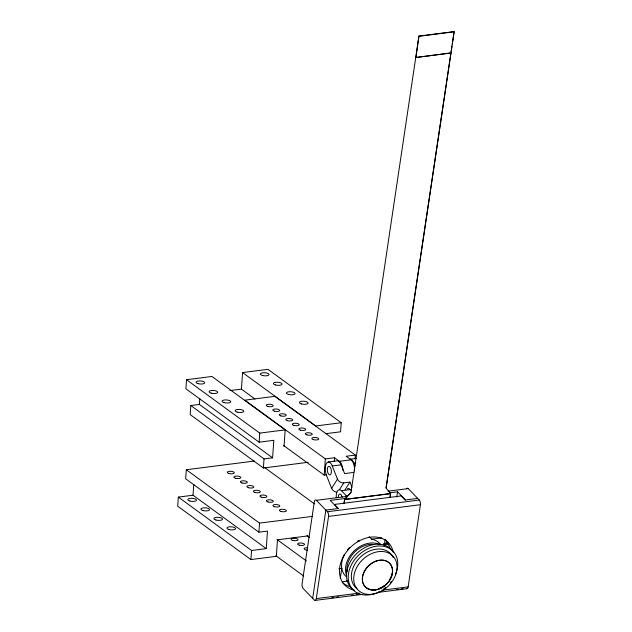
<?xml version="1.0" encoding="UTF-8"?>
<svg xmlns="http://www.w3.org/2000/svg" width="632" height="632" viewBox="0 0 632 632"><rect width="100%" height="100%" fill="white"/><g stroke="black" fill="none" stroke-linecap="round" stroke-linejoin="round"><path stroke-width="0.95" d="M254.546 461.036L186.322 469.734L185.682 478.811L258.899 532.199L267.478 531.109L266.254 548.623L193.037 495.227L178.335 497.1L177.703 506.185L250.92 559.573L276.334 556.334L277.488 539.799L308.108 535.889M284.021 446.405L285.174 429.871L211.957 376.475L186.543 379.721L185.911 388.798L259.128 442.187L273.822 440.314L272.597 457.829L264.026 458.919L190.809 405.523L190.177 414.608L263.394 467.996L308.226 462.284M193.037 495.227L193.779 484.531M272.597 457.829L199.38 404.433L199.791 398.595M254.949 398.982L241.424 389.115L242.577 372.572L267.992 369.333L341.209 422.729L340.577 431.806L325.875 433.678M250.92 559.573L251.552 550.496L178.335 497.1M259.128 442.187L259.76 433.11L186.543 379.721M258.899 532.199L259.539 523.122L186.322 469.734M263.394 467.996L264.026 458.919M326.049 474.877L324.208 475.114L325.346 458.903L244.805 400.167L274.817 396.343L355.35 455.072L355.089 458.887M334.265 461.542L334.533 457.726L325.346 458.903M312.682 598.362L325.843 510.111L338.397 508.507L334.447 504.431L401.202 495.923L405.144 499.999L417.705 498.403M316.292 598.583L328.545 516.415A3.476 1.596 82.7 0 0 327.416 511.738L316.363 500.323A3.476 1.596 82.7 0 0 314.333 501.729L302.08 583.897A3.476 1.596 82.7 0 0 303.21 588.574L314.262 599.989A3.476 1.596 82.7 0 0 316.292 598.583L359.292 593.1M344.021 503.198L344.598 499.327L350.871 492.557L344.677 499.406L390.608 493.553L386.081 488.07L451.975 46.12M344.211 503.143L344.598 499.327M350.95 492.636L418.929 36.087L454.139 31.6L386.081 488.07M450.964 52.898L415.911 57.551L418.929 36.087M340.277 578.406L341.762 568.287M452.267 44.185L453.997 32.572M389.952 497.344L390.529 493.474L390.149 497.289M384.217 545.637L385.165 539.246M396.778 497.021L397.56 491.807L389.747 492.802M406.55 588.597A3.476 1.596 82.7 0 0 408.154 586.867L420.406 504.707A3.476 1.596 82.7 0 0 419.277 500.031L408.225 488.607A3.476 1.596 82.7 0 0 406.637 488.718M386.089 543.03L388.04 542.469M331.618 488.346L337.464 479.088L332.274 465.974A8.69 3.99 82.7 0 0 326.468 463.319A8.69 3.99 82.7 0 0 326.428 475.24L331.618 488.346A5.214 4.045 32.3 0 0 336.698 492.138M339.408 489.816L343.792 482.872L349.915 482.09L351.937 487.185M345.04 489.808L349.915 482.09M345.396 496.523L346.139 496.009L346.984 496.42L316.363 500.323M357.649 540.945L359.497 540.7A23.629 17.893 -44.1 0 0 357.467 541.632M419.087 36.253L454.297 31.766M415.832 57.473L451.043 52.985M229.937 390.576L241.424 389.115M190.809 405.523L199.38 404.433M259.76 433.11L285.174 429.871M341.209 422.729L315.795 425.968L242.577 372.572M355.35 455.072L346.162 456.249L351.044 459.804A8.69 3.99 82.7 0 1 354.544 470.88M328.316 461.984L337.196 460.847A8.69 3.99 82.7 0 1 341.154 464.844L344.614 473.581L353.802 472.412M356.274 458.413L350.057 459.211A8.69 3.99 82.7 0 1 354.015 463.201L355.058 465.824M334.533 457.726L339.408 461.289L351.044 459.804M332.274 465.974L341.154 464.844M354.015 463.201L355.792 462.972M336.271 497.834A8.69 3.99 82.7 0 1 341.462 490.709L350.341 489.579L351.661 490.938M388.135 491.175L408.225 488.607M345.815 498.403L330.196 500.394L338.088 508.547M344.756 499.493L390.687 493.632M327.416 511.738L419.277 500.031M259.539 523.122L312.168 516.415M328.545 516.415L420.406 504.707M251.552 550.496L266.254 548.623M386.31 542.817L388.103 542.588M383.529 543.607L388.009 543.038M383.616 544.673L385.528 544.428A6.952 5.261 -44.1 0 1 388.467 544.855M338.902 568.729L341.778 568.358M346.455 580.753L348.382 580.508M381.768 590.233L408.154 586.867M331.847 597.754L333.807 597.501M336.738 597.129L338.689 596.877M351.392 595.257L353.351 595.012M356.282 594.633L358.233 594.388M396.351 589.53L398.302 589.277M401.233 588.906L403.192 588.653M315.107 600.4L362.018 594.42M378.631 592.303L406.969 588.692M369.127 536.623L371.584 539.159L381.744 537.887M342.505 581.709L348.05 581.006M283.539 445.457L324.208 475.114M264.279 467.293L314.412 503.854M306.978 535.667L309.364 537.413M276.966 539.491L306.473 561.011M275.836 555.71L303.739 576.06M397.56 491.807L405.452 499.959M341.462 490.709L346.984 496.42M338.27 497.329A4.345 1.991 82.7 0 1 339.834 494.003A4.345 1.991 82.7 0 1 342.125 497.068M347.221 488.915A8.69 3.99 82.7 0 1 350.341 489.579M375.843 593.211A27.8 21.046 -44.1 0 1 348.303 575.476A27.8 21.046 -44.1 0 1 379.279 545.961A27.8 21.046 -44.1 0 1 395.395 574.583M391.358 581.432A27.8 21.046 -44.1 0 1 390.228 582.846M385.741 587.341A27.8 21.046 -44.1 0 1 383.6 589.016M379.026 591.805A27.8 21.046 -44.1 0 1 376.648 592.895M345.68 576.25A23.629 17.893 -44.1 0 1 344.527 554.272M347.458 549.84A23.629 17.893 -44.1 0 1 349.496 547.525M371.584 539.159A23.629 17.893 -44.1 0 1 380.646 544.555M346.715 575.91A23.629 17.893 -44.1 0 1 353.991 551.057A23.629 17.893 -44.1 0 1 379.074 544.31M354.054 590.32A27.8 21.046 -44.1 0 1 356.843 553.387A27.8 21.046 -44.1 0 1 393.657 552.589M347.094 571.794A22.065 16.701 -44.1 0 1 373.157 544.381M357.048 588.779A24.324 18.415 -44.1 0 1 361.504 556.081A24.324 18.415 -44.1 0 1 393.159 557.487M391.943 573.643A16.953 12.838 -44.1 0 1 390.995 576.771M390.663 577.545A16.953 12.838 -44.1 0 1 389.881 579.07M384.122 585.667A16.953 12.838 -44.1 0 1 378.86 588.621M374.918 589.617A16.953 12.838 -44.1 0 1 371.126 589.609M370.241 589.443A16.953 12.838 -44.1 0 1 368.535 588.929M367.745 588.582A16.953 12.838 -44.1 0 1 366.284 587.713M343.792 482.872A5.214 4.045 32.3 0 1 337.464 479.088M307.46 550.188A3.476 1.225 4 0 1 304.118 548.71A3.476 1.225 4 0 1 307.705 547.747M339.408 461.289A8.69 3.99 82.7 0 1 342.923 470.161M354.165 590.13A30.407 23.021 -44.1 0 1 350.397 547.399A30.407 23.021 -44.1 0 1 393.183 552.02M385.646 539.854A30.407 23.021 -44.1 0 1 390.023 548.758M349.457 586.457A30.407 23.021 -44.1 0 1 342.165 582.325M375.155 589.861A16.953 12.838 -44.1 0 0 391.421 565.94A16.953 12.838 -44.1 0 0 365.541 569.242A16.953 12.838 -44.1 0 0 375.155 589.861M375.313 590.027A16.953 12.838 -44.1 0 0 391.579 566.106A16.953 12.838 -44.1 0 0 365.699 569.4A16.953 12.838 -44.1 0 0 375.313 590.027M372.201 594.254A24.324 18.415 -44.1 0 0 395.529 559.936A24.324 18.415 -44.1 0 0 358.399 564.668A24.324 18.415 -44.1 0 0 372.201 594.254M327.376 468.612A4.345 1.991 82.7 0 0 329.872 474.916A4.345 1.991 82.7 0 0 330.812 468.288A4.345 1.991 82.7 0 0 327.376 468.612M292.727 540.407A3.476 1.225 4 0 0 298.028 539.728A3.476 1.225 4 0 0 292.94 538.29A3.476 1.225 4 0 0 292.727 540.407M299.236 545.147A3.476 1.225 4 0 0 304.537 544.476A3.476 1.225 4 0 0 299.45 543.03A3.476 1.225 4 0 0 299.236 545.147M267.897 406.423A3.476 1.225 4 0 0 273.198 405.752A3.476 1.225 4 0 0 268.11 404.306A3.476 1.225 4 0 0 267.897 406.423M274.407 411.171A3.476 1.225 4 0 0 279.707 410.492A3.476 1.225 4 0 0 274.612 409.054A3.476 1.225 4 0 0 274.407 411.171M280.916 415.919A3.476 1.225 4 0 0 286.217 415.24A3.476 1.225 4 0 0 281.122 413.802A3.476 1.225 4 0 0 280.916 415.919M287.418 420.659A3.476 1.225 4 0 0 292.727 419.988A3.476 1.225 4 0 0 287.631 418.542A3.476 1.225 4 0 0 287.418 420.659M293.927 425.407A3.476 1.225 4 0 0 299.236 424.736A3.476 1.225 4 0 0 294.141 423.29A3.476 1.225 4 0 0 293.927 425.407M300.437 430.155A3.476 1.225 4 0 0 305.738 429.476A3.476 1.225 4 0 0 300.65 428.038A3.476 1.225 4 0 0 300.437 430.155M306.947 434.903A3.476 1.225 4 0 0 312.248 434.224A3.476 1.225 4 0 0 307.16 432.786A3.476 1.225 4 0 0 306.947 434.903M313.456 439.643A3.476 1.225 4 0 0 318.757 438.971A3.476 1.225 4 0 0 313.662 437.526A3.476 1.225 4 0 0 313.456 439.643M215.931 520.01A4.345 1.533 4 0 0 222.559 519.164A4.345 1.533 4 0 0 216.199 517.363A4.345 1.533 4 0 0 215.931 520.01M202.912 510.522A4.345 1.533 4 0 0 209.548 509.676A4.345 1.533 4 0 0 203.18 507.875A4.345 1.533 4 0 0 202.912 510.522M228.95 529.505A4.345 1.533 4 0 0 235.578 528.66A4.345 1.533 4 0 0 229.211 526.859A4.345 1.533 4 0 0 228.95 529.505M189.9 501.026A4.345 1.533 4 0 0 196.528 500.181A4.345 1.533 4 0 0 190.161 498.379A4.345 1.533 4 0 0 189.9 501.026M229.005 473.487A3.476 1.225 4 0 0 234.314 472.815A3.476 1.225 4 0 0 229.219 471.369A3.476 1.225 4 0 0 229.005 473.487M235.515 478.234A3.476 1.225 4 0 0 240.816 477.563A3.476 1.225 4 0 0 235.728 476.117A3.476 1.225 4 0 0 235.515 478.234M242.024 482.982A3.476 1.225 4 0 0 247.325 482.303A3.476 1.225 4 0 0 242.238 480.865A3.476 1.225 4 0 0 242.024 482.982M248.534 487.73A3.476 1.225 4 0 0 253.835 487.051A3.476 1.225 4 0 0 248.739 485.613A3.476 1.225 4 0 0 248.534 487.73M255.036 492.47A3.476 1.225 4 0 0 260.345 491.799A3.476 1.225 4 0 0 255.249 490.353A3.476 1.225 4 0 0 255.036 492.47M261.545 497.218A3.476 1.225 4 0 0 266.854 496.547A3.476 1.225 4 0 0 261.759 495.101A3.476 1.225 4 0 0 261.545 497.218M268.055 501.966A3.476 1.225 4 0 0 273.356 501.287A3.476 1.225 4 0 0 268.268 499.849A3.476 1.225 4 0 0 268.055 501.966M274.565 506.714A3.476 1.225 4 0 0 279.865 506.034A3.476 1.225 4 0 0 274.778 504.597A3.476 1.225 4 0 0 274.565 506.714M281.074 511.454A3.476 1.225 4 0 0 286.375 510.782A3.476 1.225 4 0 0 281.28 509.337A3.476 1.225 4 0 0 281.074 511.454M237.158 412.119A4.345 1.533 4 0 0 243.786 411.274A4.345 1.533 4 0 0 237.419 409.473A4.345 1.533 4 0 0 237.158 412.119M198.108 383.648A4.345 1.533 4 0 0 204.736 382.802A4.345 1.533 4 0 0 198.369 381.001A4.345 1.533 4 0 0 198.108 383.648M224.139 402.631A4.345 1.533 4 0 0 230.767 401.786A4.345 1.533 4 0 0 224.407 399.985A4.345 1.533 4 0 0 224.139 402.631M211.127 393.136A4.345 1.533 4 0 0 217.756 392.29A4.345 1.533 4 0 0 211.388 390.489A4.345 1.533 4 0 0 211.127 393.136M262.414 375.447A4.345 1.533 4 0 0 269.042 374.602A4.345 1.533 4 0 0 262.675 372.801A4.345 1.533 4 0 0 262.414 375.447M301.456 403.927A4.345 1.533 4 0 0 308.092 403.082A4.345 1.533 4 0 0 301.725 401.281A4.345 1.533 4 0 0 301.456 403.927M275.426 384.943A4.345 1.533 4 0 0 282.054 384.098A4.345 1.533 4 0 0 275.694 382.289A4.345 1.533 4 0 0 275.426 384.943M288.445 394.431A4.345 1.533 4 0 0 295.073 393.586A4.345 1.533 4 0 0 288.706 391.785A4.345 1.533 4 0 0 288.445 394.431"/></g></svg>
